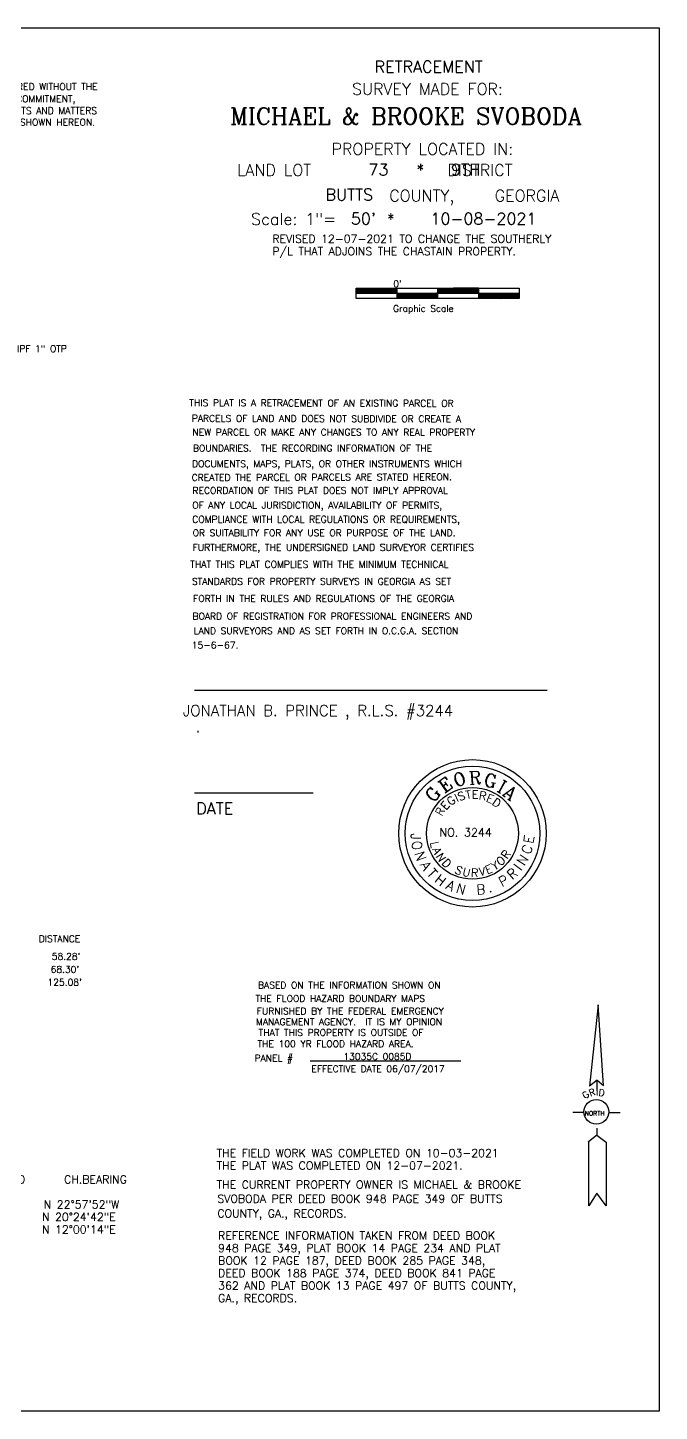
# Model space of a CAD drawing. Extents: x 2384211 to 2385341, y 1221712 to 1222542.
# Drawn here: x 2384962 to 2385341, y 1221712 to 1222542 of the extents above; entities that cross this region are included whole.
import ezdxf

# ---------------------------------------------------------------- set-up
doc = ezdxf.new("R2010")
doc.units = 0
doc.header["$LTSCALE"] = 50
doc.layers.add('BOUNDARY', color=2, linetype='CONTINUOUS')
doc.styles.add('CG0000', font='romans', dxfattribs={"height": 5})
doc.styles.add('CG0001', font='romans', dxfattribs={"oblique": 15, "height": 4.8})
doc.styles.add('CG0002', font='romans', dxfattribs={"oblique": 15, "height": 4})
doc.styles.add('CG0005', font='romans', dxfattribs={"oblique": 15, "height": 7})
doc.styles.add('CG0007', font='romanc', dxfattribs={"oblique": 15, "height": 10})
doc.styles.add('CG0008', font='romanc', dxfattribs={"height": 8})
doc.styles.add('CG0009', font='romanc', dxfattribs={"height": 6})
doc.styles.add('CG0010', font='romans', dxfattribs={"height": 4})
doc.styles.add('CG0013', font='romans', dxfattribs={"height": 2.678})
doc.styles.add('CG0014', font='romans', dxfattribs={"height": 6.5})

# ---------------------------------------------------------------- blocks, each defined once
blk = doc.blocks.new('BLAKE', base_point=(1, 1))
at = {"layer": 'BOUNDARY', "color": 4, "linetype": 'CONTINUOUS'}
blk.add_circle((0.996226, 1.003773), 0.903293, dxfattribs=at)
at = {"layer": 'BOUNDARY', "color": 6, "linetype": 'CONTINUOUS'}
for radius in [0.824438, 0.562522]:
    blk.add_circle((0.996226, 1.003773), radius, dxfattribs=at)
at = {"layer": 'BOUNDARY', "color": 4}
for s, height, rotation, style, p in [('O', 0.16, 19.781372, 'CG0008', (0.793577, 1.567228)), ('R', 0.16, 3.74255, 'CG0008', (0.957141, 1.601285)), ('G', 0.16, -12.296265, 'CG0008', (1.123748, 1.588825)), ('G', 0.16, 51.858995, 'CG0008', (0.525283, 1.373584)), ('E', 0.16, 35.091147, 'CG0008', (0.651995, 1.493725)), ('I', 0.16, -29.064116, 'CG0008', (1.28711, 1.52716)), ('A', 0.16, -37.083524, 'CG0008', (1.357283, 1.481461)), ('J', 0.12, 269.876575, 'CG0009', (0.24296, 1.005396)), ('O', 0.12, -82.36831, 'CG0009', (0.24963, 0.903736)), ('C', 0.12, 69.114948, 'CG0009', (1.700002, 0.735237)), ('E', 0.12, 79.972109, 'CG0009', (1.737986, 0.872608)), ('N', 0.12, -70.994135, 'CG0009', (0.284022, 0.75846)), ('N', 0.12, 57.22377, 'CG0009', (1.629567, 0.595984)), ('A', 0.12, -59.102958, 'CG0009', (0.349853, 0.616972)), ('T', 0.12, -48.762806, 'CG0009', (0.429778, 0.507236)), ('R', 0.12, 40.162512, 'CG0009', (1.482052, 0.428112)), ('I', 0.12, 51.536685, 'CG0009', (1.58604, 0.53523)), ('H', 0.12, -38.939656, 'CG0009', (0.522796, 0.417875)), ('A', 0.12, -26.531478, 'CG0009', (0.659749, 0.329832)), ('N', 0.12, -16.191326, 'CG0009', (0.78618, 0.280383)), ('B', 0.12, 3.971981, 'CG0009', (1.048404, 0.252314)), ('P', 0.12, 28.788347, 'CG0009', (1.358981, 0.343606)), ('.', 0.12, 15.346151, 'CG0009', (1.195578, 0.277363))]:
    blk.add_text(s, height=height, rotation=rotation, dxfattribs=dict(at, style=style)).set_placement(p)
at = {"layer": 'BOUNDARY', "color": 1, "style": 'CG0000'}
for s, rotation, p in [('T', 10.162187, (0.921028, 1.423296)), ('E', 0.944041, (0.989204, 1.429924)), ('E', 49.339304, (0.672912, 1.281481)), ('G', 38.392759, (0.73153, 1.337824)), ('I', 26.293941, (0.807426, 1.385883)), ('S', 21.684866, (0.838741, 1.399819)), ('R', -10.002504, (1.070255, 1.423503)), ('E', -22.101327, (1.156585, 1.398664)), ('D', -33.047872, (1.228654, 1.361028)), ('R', 61.438121, (0.621886, 1.207547)), ('L', -77.700655, (0.476981, 0.890566)), ('A', -68.244377, (0.502636, 0.806795)), ('N', -58.231852, (0.544401, 0.723977)), ('D', -45.994316, (0.613975, 0.634564)), ('O', 40.224686, (1.339425, 0.598007)), ('R', 52.462216, (1.417635, 0.679973)), ('S', -25.413007, (0.768162, 0.523754)), ('U', -14.287977, (0.865068, 0.488769)), ('R', -2.050441, (0.977211, 0.47267)), ('V', 9.630841, (1.085136, 0.47982)), ('E', 19.643372, (1.174878, 0.503258)), ('Y', 30.212155, (1.26365, 0.544517))]:
    blk.add_text(s, height=0.1, rotation=rotation, dxfattribs=at).set_placement(p)
blk.add_text('NO. 3244', height=0.1, dxfattribs=at).set_placement((0.591698, 0.966037))
blk = doc.blocks.new('GRIDNORT', base_point=(0.375, 1.25))
at = {"layer": 'BOUNDARY', "color": 1, "linetype": 'CONTINUOUS'}
for p, q in [((0.386899, 2.481682), (0.282828, 1.497886)), ((0.451943, 1.506016), (0.386899, 2.481682)), ((0.37389, 1.571061), (0.282828, 1.497886)), ((0.37389, 1.449102), (0.37389, 1.571061)), ((0.37389, 1.571061), (0.451943, 1.506016)), ((0.212121, 1.183712), (0.083333, 1.183712)), ((0.522727, 1.183712), (0.651515, 1.183712)), ((0.371212, 0.90909), (0.265151, 0.823863)), ((0.371212, 0.90909), (0.484848, 0.823863)), ((0.373507, 0.914256), (0.373507, 0.994605)), ((0.272727, 0.056818), (0.272727, 0.823863)), ((0.484848, 0.823863), (0.484848, 0.056818)), ((0.371212, 0.208333), (0.272727, 0.056818)), ((0.484848, 0.056818), (0.371212, 0.208333))]:
    blk.add_line(p, q, dxfattribs=at)
blk.add_circle((0.364325, 1.189738), 0.149219, dxfattribs=at)
at = {"layer": 'BOUNDARY', "color": 6, "style": 'CG0010'}
for s, rotation, p in [('G', 38.703991, (0.232412, 1.341302)), ('R', 19.390493, (0.293319, 1.375129)), ('I', 0.07699, (0.361985, 1.386908)), ('D', -7.280534, (0.38858, 1.385234))]:
    blk.add_text(s, height=0.08, rotation=rotation, dxfattribs=at).set_placement(p)
at = {"layer": 'BOUNDARY', "style": 'CG0013'}
blk.add_text('NORTH', height=0.053566, dxfattribs=at).set_placement((0.226078, 1.144207))
blk = doc.blocks.new('MADE_FOR', base_point=(2.25, 1))
at = {"layer": 'BOUNDARY', "color": 1, "style": 'CG0005'}
for s, p in [('SURVEY MADE FOR:', (1.498543, 1.776699)), ('PROPERTY LOCATED IN:', (1.25057, 1.053439)), ('LAND LOT               DISTRICT', (0.110388, 0.79889)), ('COUNTY,    GEORGIA', (1.945566, 0.489704)), ('Scale: 1"=     *', (0.28, 0.207524))]:
    blk.add_text(s, height=0.14, dxfattribs=at).set_placement(p)
blk = doc.blocks.new('NOTITLE', base_point=(2.5, 1))
at = {"layer": 'BOUNDARY', "color": 6, "style": 'CG0002'}
for s, p in [('THE BENEFIT OF A TITLE COMMITMENT,', (0.757281, 1.577669)), ('THIS SURVEY WAS PREPARED WITHOUT THE', (0.768062, 1.723301)), ('THEREFORE, ALL EASEMENTS AND MATTERS', (0.756894, 1.436884)), ('OF RECORD MAY NOT BE SHOWN HEREON.', (0.764806, 1.298418))]:
    blk.add_text(s, height=0.08, dxfattribs=at).set_placement(p)
blk = doc.blocks.new('OUTSIDE', base_point=(1.25, 0.75))
at = {"layer": 'BOUNDARY', "color": 6, "linetype": 'CONTINUOUS'}
blk.add_line((0.655339, 0.53398), (2.451456, 0.53398), dxfattribs=at)
at = {"layer": 'BOUNDARY', "color": 6}
for s, style, p in [('BASED ON THE INFORMATION SHOWN ON', 'CG0002', (0.03398, 1.397631)), ('THE FLOOD HAZARD BOUNDARY MAPS', 'CG0002', (0.004854, 1.237597)), ('FURNISHED BY THE FEDERAL EMERGENCY', 'CG0002', (0.019417, 1.088232)), ('MANAGEMENT AGENCY.  IT IS MY OPINION', 'CG0002', (0.009708, 0.960204)), ('THAT THIS PROPERTY IS OUTSIDE OF', 'CG0002', (0.041904, 0.832177)), ('THE 100 YR FLOOD HAZARD AREA.', 'CG0002', (0.029126, 0.697815)), ('PANEL #', 'CG0010', (-0.006019, 0.527961))]:
    blk.add_text(s, height=0.08, dxfattribs=dict(at, style=style)).set_placement(p)
blk = doc.blocks.new('RETRACE', base_point=(2.5, 2))
at = {"layer": 'BOUNDARY', "color": 6, "linetype": 'CONTINUOUS'}
blk.add_line((0.249004, 0.50348), (4.452191, 0.50348), dxfattribs=at)
at = {"layer": 'BOUNDARY', "color": 1, "linetype": 'CONTINUOUS'}
blk.add_lwpolyline([(0.288844, 0.02191), (0.288844, 0.02191), (0.288844, 0.021909), (0.288844, 0.021909), (0.288844, 0.021908), (0.288844, 0.021908), (0.288844, 0.021907), (0.288844, 0.021907), (0.288844, 0.021906), (0.288844, 0.021906), (0.288844, 0.021905), (0.288844, 0.021905), (0.288844, 0.021904), (0.288844, 0.021904), (0.288844, 0.021903), (0.288844, 0.021903), (0.288844, 0.021902), (0.288844, 0.021902), (0.288844, 0.021901), (0.288844, 0.021901), (0.288844, 0.0219), (0.288844, 0.0219), (0.288844, 0.0219), (0.288844, 0.021899), (0.288844, 0.021899), (0.288844, 0.021898), (0.288844, 0.021898), (0.288844, 0.021897), (0.288844, 0.021897), (0.288844, 0.021896), (0.288844, 0.021896), (0.288844, 0.021895), (0.288844, 0.021895), (0.288844, 0.021894), (0.288844, 0.021894), (0.288844, 0.021893), (0.288844, 0.021893), (0.288844, 0.021892), (0.288844, 0.021892), (0.288844, 0.021891), (0.288844, 0.021891), (0.288844, 0.02189), (0.288844, 0.02189), (0.288844, 0.020811), (0.288844, 0.019731), (0.288844, 0.018652), (0.288844, 0.017572), (0.288844, 0.016493), (0.288844, 0.015413), (0.288844, 0.014334), (0.288844, 0.013254), (0.288844, 0.012175), (0.288844, 0.011095), (0.288844, 0.010016), (0.288844, 0.008936), (0.288844, 0.007857), (0.288844, 0.006777), (0.288844, 0.005698), (0.288844, 0.004619), (0.288844, 0.003539), (0.288844, 0.00246), (0.288844, 0.00138), (0.288844, 0.000301), (0.288844, 0)], dxfattribs=at)
at = {"layer": 'BOUNDARY', "color": 6, "style": 'CG0010'}
for s, rotation, p in [('THIS PLAT IS A RETRACEMENT OF AN EXISTING PARCEL OR', -0.138992, (0.188961, 3.89071)), ('PARCELS OF LAND AND DOES NOT SUBDIVIDE OR CREATE A', -0.13868, (0.218797, 3.704918)), ('CREATED THE PARCEL OR PARCELS ARE STATED HEREON.', 0.138686, (0.217299, 2.999142)), ('15-6-67.', 0.067302, (0.21847, 1.001111))]:
    blk.add_text(s, height=0.08, rotation=rotation, dxfattribs=at).set_placement(p)
for s, p in [('NEW PARCEL OR MAKE ANY CHANGES TO ANY REAL PROPERTY', (0.226661, 3.539227)), ('BOUNDARIES.  THE RECORDING INFORMATION OF THE', (0.231342, 3.348911)), ('DOCUMENTS, MAPS, PLATS, OR OTHER INSTRUMENTS WHICH', (0.22198, 3.163739)), ('RECORDATION OF THIS PLAT DOES NOT IMPLY APPROVAL', (0.226661, 2.844833)), ('OF ANY LOCAL JURISDICTION, AVAILABILITY OF PERMITS,', (0.223733, 2.668457)), ('COMPLIANCE WITH LOCAL REGULATIONS OR REQUIREMENTS,', (0.223733, 2.501339)), ('OR SUITABILITY FOR ANY USE OR PURPOSE OF THE LAND.', (0.228802, 2.339791)), ('FURTHERMORE, THE UNDERSIGNED LAND SURVEYOR CERTIFIES', (0.228802, 2.167102)), ('THAT THIS PLAT COMPLIES WITH THE MINIMUM TECHNICAL', (0.200401, 1.964987)), ('STANDARDS FOR PROPERTY SURVEYS IN GEORGIA AS SET', (0.220269, 1.761211)), ('FORTH IN THE RULES AND REGULATIONS OF THE GEORGIA', (0.233515, 1.557434)), ('BOARD OF REGISTRATION FOR PROFESSIONAL ENGINEERS AND', (0.226892, 1.34638)), ('LAND SURVEYORS AND AS SET FORTH IN O.C.G.A. SECTION', (0.240138, 1.171714))]:
    blk.add_text(s, height=0.08, dxfattribs=at).set_placement(p)
at = {"layer": 'BOUNDARY', "color": 1, "style": 'CG0014'}
blk.add_text('JONATHAN B. PRINCE , R.L.S. #3244', height=0.13, dxfattribs=at).set_placement((0.111187, 0.197014))
blk = doc.blocks.new('SCALE1', base_point=(1, 1.25))
at = {"layer": 'BOUNDARY', "color": 6, "linetype": 'CONTINUOUS'}
for p, q in [((0, 1.502732), (1.995286, 1.502732)), ((0, 1.37295), (0, 1.502732)), ((0, 1.495722), (0.499126, 1.495722)), ((0.499126, 1.483466), (0, 1.483466)), ((0, 1.483466), (0, 1.471209)), ((0, 1.471209), (0.499126, 1.471209)), ((0, 1.458354), (0, 1.466863)), ((0, 1.466863), (0.485981, 1.465201)), ((0.499126, 1.46508), (0, 1.458952)), ((0, 1.458952), (0, 1.452824)), ((0, 1.455888), (0.496338, 1.458952)), ((0.499813, 1.445364), (0, 1.458354)), ((0.499126, 1.44976), (0, 1.455888)), ((0, 1.452824), (0.499126, 1.44976)), ((0, 1.441256), (1.995286, 1.441256)), ((1.995286, 1.37295), (0, 1.37295)), ((0.002788, 1.480401), (0.002788, 1.492658)), ((0.002788, 1.492658), (0.496338, 1.48653)), ((0.493549, 1.477337), (0.002788, 1.480401)), ((0.496338, 1.458952), (0.493549, 1.477337)), ((0.496338, 1.48653), (0.499126, 1.446695)), ((0.498442, 1.396734), (0.997137, 1.397829)), ((0.998939, 1.388741), (0.498442, 1.396734)), ((0.499126, 1.495722), (0.499126, 1.483466)), ((0.499126, 1.471209), (0.499126, 1.46508)), ((0.499744, 1.387866), (0.984423, 1.396734)), ((0.500316, 1.502944), (0.499813, 1.372835)), ((0.502576, 1.40892), (0.500558, 1.420011)), ((0.500558, 1.420011), (0.997137, 1.415575)), ((0.500985, 1.381822), (0.991081, 1.381822)), ((0.501332, 1.437788), (0.984423, 1.437814)), ((0.506613, 1.424448), (0.502576, 1.433321)), ((0.502576, 1.433321), (0.995118, 1.433321)), ((0.504595, 1.428885), (0.502576, 1.415575)), ((0.502576, 1.415575), (0.991081, 1.411138)), ((0.997137, 1.406702), (0.502576, 1.40892)), ((0.995118, 1.433321), (0.504595, 1.428885)), ((0.993099, 1.395611), (0.504595, 1.404484)), ((0.504595, 1.404484), (0.504595, 1.393392)), ((0.504595, 1.393392), (0.993099, 1.386738)), ((0.997137, 1.42223), (0.506613, 1.424448)), ((0.993099, 1.382301), (0.506613, 1.382301)), ((0.997816, 1.428842), (0.866043, 1.428181)), ((0.997816, 1.438099), (0.983375, 1.438099)), ((0.983375, 1.438099), (0.997816, 1.428842)), ((0.991081, 1.411138), (0.993099, 1.395611)), ((0.991081, 1.381822), (0.999391, 1.381293)), ((0.993099, 1.386738), (0.993099, 1.382301)), ((0.997137, 1.415575), (0.997137, 1.42223)), ((0.997137, 1.397829), (0.997137, 1.406702)), ((0.999391, 1.372852), (0.999842, 1.502942)), ((1.000815, 1.496096), (1.497742, 1.493647)), ((1.001112, 1.491004), (1.275045, 1.488869)), ((1.274074, 1.482465), (1.001112, 1.484599)), ((1.001112, 1.484599), (1.001112, 1.478195)), ((1.001112, 1.478195), (1.274074, 1.477127)), ((1.273103, 1.47179), (1.002084, 1.47179)), ((1.002084, 1.47179), (1.002084, 1.465385)), ((1.002084, 1.465385), (1.275045, 1.465385)), ((1.275045, 1.45898), (1.002084, 1.45898)), ((1.002084, 1.45898), (1.002084, 1.453643)), ((1.002084, 1.453643), (1.274074, 1.453643)), ((1.275045, 1.450441), (1.002084, 1.449373)), ((1.002084, 1.449373), (1.003055, 1.445103)), ((1.003055, 1.445103), (1.275045, 1.445103)), ((1.192983, 1.499439), (1.015576, 1.492588)), ((1.271882, 1.492145), (1.082442, 1.493852)), ((1.498704, 1.499319), (1.19335, 1.499319)), ((1.498704, 1.481082), (1.273007, 1.478651)), ((1.273007, 1.478651), (1.273007, 1.472572)), ((1.273007, 1.472572), (1.498704, 1.473788)), ((1.274074, 1.477127), (1.273103, 1.47179)), ((1.275045, 1.488869), (1.274074, 1.482465)), ((1.274074, 1.453643), (1.275045, 1.450441)), ((1.27522, 1.489593), (1.274114, 1.48473)), ((1.274114, 1.48473), (1.498704, 1.48473)), ((1.498704, 1.470141), (1.274114, 1.465277)), ((1.274114, 1.465277), (1.276326, 1.46163)), ((1.27522, 1.455551), (1.274114, 1.450688)), ((1.274114, 1.450688), (1.497598, 1.451904)), ((1.275045, 1.465385), (1.275045, 1.45898)), ((1.498704, 1.489593), (1.27522, 1.489593)), ((1.498704, 1.457983), (1.27522, 1.455551)), ((1.497598, 1.445825), (1.27522, 1.445825)), ((1.276326, 1.46163), (1.498704, 1.462846)), ((1.497598, 1.451904), (1.497598, 1.445825)), ((1.498704, 1.48473), (1.498704, 1.481082)), ((1.498704, 1.473788), (1.498704, 1.470141)), ((1.498704, 1.462846), (1.498704, 1.457983)), ((1.499431, 1.436263), (1.766018, 1.437259)), ((1.767831, 1.42032), (1.499431, 1.421316)), ((1.499431, 1.421316), (1.499431, 1.415338)), ((1.499431, 1.415338), (1.769645, 1.414341)), ((1.500338, 1.409359), (1.499431, 1.40338)), ((1.499431, 1.40338), (1.767831, 1.404377)), ((1.769645, 1.387437), (1.499431, 1.386441)), ((1.499431, 1.386441), (1.769645, 1.382455)), ((1.499973, 1.502895), (1.499527, 1.37316)), ((1.765111, 1.432277), (1.500338, 1.431281)), ((1.500338, 1.431281), (1.500338, 1.426298)), ((1.500338, 1.426298), (1.768738, 1.426298)), ((1.769645, 1.409359), (1.500338, 1.409359)), ((1.767831, 1.378469), (1.500338, 1.380462)), ((1.500338, 1.380462), (1.501245, 1.377473)), ((1.769645, 1.397402), (1.501245, 1.397402)), ((1.501245, 1.397402), (1.501245, 1.39242)), ((1.501245, 1.39242), (1.767831, 1.39242)), ((1.501245, 1.377473), (1.769645, 1.37548)), ((1.766018, 1.437259), (1.765111, 1.432277)), ((1.76518, 1.436403), (1.99375, 1.436403)), ((1.99375, 1.432478), (1.76518, 1.432478)), ((1.76518, 1.432478), (1.766966, 1.426591)), ((1.766966, 1.426591), (1.994642, 1.427572)), ((1.99375, 1.421686), (1.766966, 1.420704)), ((1.766966, 1.420704), (1.768752, 1.414818)), ((1.768738, 1.426298), (1.767831, 1.42032)), ((1.767831, 1.404377), (1.769645, 1.397402)), ((1.767831, 1.39242), (1.769645, 1.387437)), ((1.769645, 1.382455), (1.767831, 1.378469)), ((1.768752, 1.414818), (1.99375, 1.41678)), ((1.992857, 1.409912), (1.768752, 1.407949)), ((1.768752, 1.407949), (1.768752, 1.405006)), ((1.768752, 1.405006), (1.99375, 1.405987)), ((1.769645, 1.398138), (1.768752, 1.393232)), ((1.768752, 1.393232), (1.992857, 1.396176)), ((1.99375, 1.382439), (1.768752, 1.380477)), ((1.768752, 1.380477), (1.768752, 1.377534)), ((1.768752, 1.377534), (1.99375, 1.377534)), ((1.769645, 1.414341), (1.769645, 1.409359)), ((1.992857, 1.399119), (1.769645, 1.398138)), ((1.99375, 1.392251), (1.769645, 1.389308)), ((1.769645, 1.389308), (1.77143, 1.385383)), ((1.77143, 1.385383), (1.99375, 1.387345)), ((1.99375, 1.41678), (1.992857, 1.409912)), ((1.99375, 1.405987), (1.992857, 1.399119)), ((1.992857, 1.396176), (1.99375, 1.392251)), ((1.99375, 1.436403), (1.99375, 1.432478)), ((1.994642, 1.427572), (1.99375, 1.421686)), ((1.99375, 1.387345), (1.99375, 1.382439)), ((1.995286, 1.502732), (1.995286, 1.37295))]:
    blk.add_line(p, q, dxfattribs=at)
at = {"layer": 'BOUNDARY', "color": 6, "style": 'CG0010'}
for s, p in [("0'", (0.454828, 1.513128)), ('Graphic Scale', (0.452122, 1.211872))]:
    blk.add_text(s, height=0.08, dxfattribs=at).set_placement(p)

msp = doc.modelspace()

# ---------------------------------------------------------------- linework, layer by layer
at = {"layer": 'BOUNDARY', "color": 3, "linetype": 'CONTINUOUS'}
for p, q in [((2384210.794661, 1222541.948889), (2385340.794662, 1222541.948889)), ((2385340.794662, 1222541.948889), (2385340.794662, 1221711.948887)), ((2385340.794662, 1221711.948887), (2384210.794661, 1221711.948887))]:
    msp.add_line(p, q, dxfattribs=at)
at = {"layer": 'BOUNDARY', "color": 6, "linetype": 'CONTINUOUS'}
msp.add_line((2385062.271393, 1222083.000128), (2385133.403201, 1222083.000125), dxfattribs=at)

# ---------------------------------------------------------------- block references
at = {"layer": 'BOUNDARY'}
for name, p, xscale, yscale, zscale in [('NOTITLE', (2384975.017989, 1222468.157689), 50.330097, 50.330097, 50.330097), ('MADE_FOR', (2385194.047103, 1222463.036596), 49.70874, 49.70874, 49.70874), ('SCALE1', (2385208.027694, 1222373.417455), 48.93204, 48.93204, 48.93204), ('RETRACE', (2385175.406295, 1222219.784703), 50.330097, 50.330097, 50.330097), ('BLAKE', (2385228.998519, 1222058.470281), 48.932041, 48.932041, 48.932041), ('OUTSIDE', (2385161.425704, 1221933.003514), 50.330098, 50.330098, 50.330098), ('GRIDNORT', (2385303.561629, 1221894.595327), 49.708737, 49.708737, 49.708737)]:
    msp.add_blockref(name, p, dxfattribs=dict(at, xscale=xscale, yscale=yscale, zscale=zscale))

# ---------------------------------------------------------------- texts
at = {"layer": 'BOUNDARY', "color": 1, "style": 'CG0005'}
for s, p in [('RETRACEMENT', (2385170.144365, 1222515.021766)), ('73   *   9TH', (2385166.470503, 1222453.310116)), ('BUTTS', (2385140.75347, 1222438.314761)), ("50'      10-08-2021", (2385155.973755, 1222423.896151)), ('DATE', (2385063.252522, 1222070.062171))]:
    msp.add_text(s, height=7, dxfattribs=at).set_placement(p)
at = {"layer": 'BOUNDARY', "color": 3, "style": 'CG0007'}
msp.add_text('MICHAEL & BROOKE SVOBODA', height=10, dxfattribs=at).set_placement((2385083.546193, 1222483.877569))
at = {"layer": 'BOUNDARY', "color": 6}
for s, height, style, p in [('REVISED 12-07-2021 TO CHANGE THE SOUTHERLY', 4.8, 'CG0001', (2385108.860549, 1222412.922377)), ('P/L THAT ADJOINS THE CHASTAIN PROPERTY.', 4.8, 'CG0001', (2385108.860549, 1222405.407377)), ('IPF 1" OTP', 4, 'CG0002', (2384955.856873, 1222347.39225)), ('COURSE     BEARING      DISTANCE', 4, 'CG0002', (2384888.582001, 1221993.440746)), ("58.28'", 4, 'CG0002', (2384976.67805, 1221982.841237)), ("68.30'", 4, 'CG0002', (2384976.035013, 1221975.068264)), ("125.08'", 4, 'CG0002', (2384974.105903, 1221967.295291)), ('13035C 0085D', 4, 'CG0002', (2385151.44477, 1221922.792496)), ('EFFECTIVE DATE 06/07/2017', 4, 'CG0002', (2385132.292729, 1221915.364426)), ('THE FIELD WORK WAS COMPLETED ON 10-03-2021', 4.8, 'CG0001', (2385075.45021, 1221864.476051)), ('THE PLAT WAS COMPLETED ON 12-07-2021.', 4.8, 'CG0001', (2385075.45021, 1221856.96105)), ('CURVE   RADIUS     TANGENT     LENGTH        DELTA         DEGREE       CHORD      CH.BEARING', 4.8, 'CG0001', (2384655.794662, 1221848.672125)), ('THE CURRENT PROPERTY OWNER IS MICHAEL & BROOKE', 4.8, 'CG0001', (2385075.45021, 1221845.535348)), ('N 22%%d57\'52"W', 4.8, 'CG0001', (2384971.866103, 1221833.642125)), ('SVOBODA PER DEED BOOK 948 PAGE 349 OF BUTTS', 4.8, 'CG0001', (2385075.877233, 1221837.079702)), ('N 20%%d24\'42"E', 4.8, 'CG0001', (2384970.794674, 1221826.127124)), ('COUNTY, GA., RECORDS.', 4.8, 'CG0001', (2385075.877233, 1221828.249546)), ('N 12%%d00\'14"E', 4.8, 'CG0001', (2384970.794674, 1221818.612124)), ('REFERENCE INFORMATION TAKEN FROM DEED BOOK', 4.8, 'CG0001', (2385076.379448, 1221815.004313)), ('948 PAGE 349, PLAT BOOK 14 PAGE 234 AND PLAT', 4.8, 'CG0001', (2385076.379448, 1221807.489312)), ('BOOK 12 PAGE 187, DEED BOOK 285 PAGE 348,', 4.8, 'CG0001', (2385076.379448, 1221799.974312)), ('DEED BOOK 188 PAGE 374, DEED BOOK 841 PAGE', 4.8, 'CG0001', (2385076.379448, 1221792.459312)), ('362 AND PLAT BOOK 13 PAGE 497 OF BUTTS COUNTY,', 4.8, 'CG0001', (2385076.379448, 1221784.944311)), ('GA., RECORDS.', 4.8, 'CG0001', (2385076.379448, 1221777.429311))]:
    msp.add_text(s, height=height, dxfattribs=dict(at, style=style)).set_placement(p)

doc.saveas('drawing.dxf')
